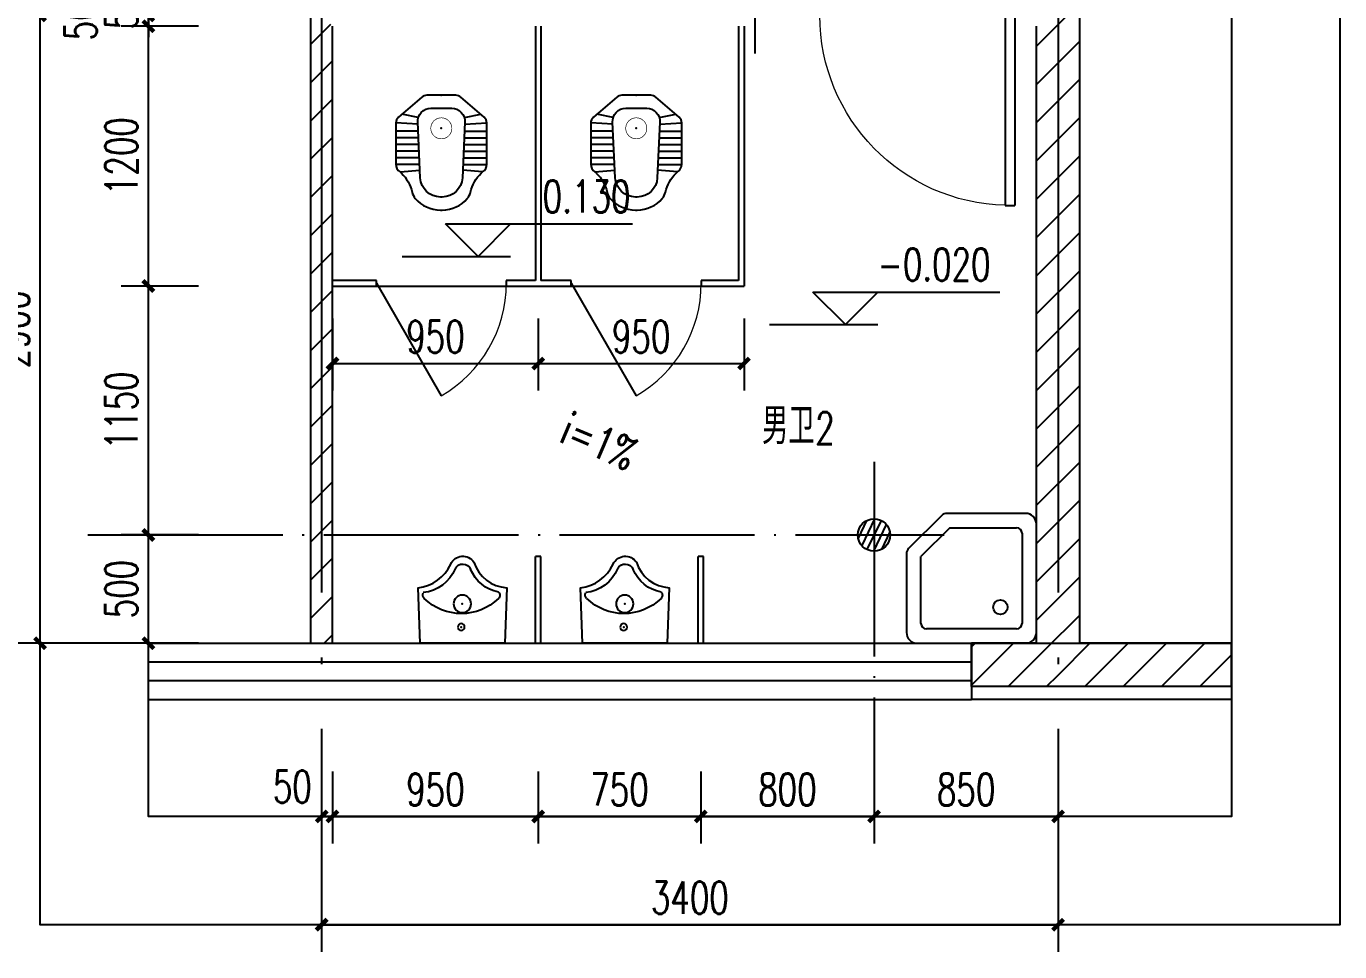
# Model space of a CAD drawing. Extents: x 409931 to 937299, y -508824 to 132289.
# Drawn here: x 617428 to 623491, y -198534 to -194259 of the extents above; entities that cross this region are included whole.
import ezdxf

# ---------------------------------------------------------------- set-up
doc = ezdxf.new("R2010")
doc.units = 0
doc.header["$LTSCALE"] = 1500
doc.header["$MEASUREMENT"] = 0
doc.linetypes.add('DOTE', pattern=[2.42, 2, -0.2, 0.02, -0.2])
doc.layers.get('Defpoints').update_dxf_attribs({"color": 252})
for name, color, linetype in [('07m', 36, 'Continuous'), ('A-Fur1(建筑厨卫洁具)', 136, 'Continuous'), ('A-Index(建筑索引线剖切号线)', 5, 'Continuous'), ('AXIS', 3, 'Continuous'), ('DIM_ELEV', 3, 'Continuous'), ('DIM_SYMB', 3, 'Continuous'), ('DOTE', 1, 'Continuous'), ('LVTRY', 6, 'Continuous'), ('PUB_DIM', 3, 'Continuous'), ('PUB_HATCH', 8, 'Continuous'), ('PUB_TEXT', 7, 'Continuous'), ('SURFACE', 6, 'Continuous'), ('WALL', 7, 'Continuous'), ('WINDOW', 4, 'Continuous'), ('洁具', 253, 'Continuous')]:
    doc.layers.add(name, color=color, linetype=linetype)
doc.layers.add('DIM_MODI', color=6, linetype='Continuous', plot=False)
doc.styles.add('_TCH_DIM', font='SIMPLEX', dxfattribs={"bigfont": 'GBCBIG'})
doc.styles.add('_TCH_DIM_T3', font='SIMPLEX', dxfattribs={"width": 0.705882, "bigfont": 'GBCBIG'})
doc.dimstyles.new('_TCH_ARCH&&50', dxfattribs={"dimtxt": 148.75, "dimasz": 50, "dimexe": 125, "dimexo": 150, "dimgap": 50, "dimtad": 1, "dimdec": 0, "dimzin": 0, "dimdsep": 46, "dimtxsty": '_TCH_DIM_T3', "dimblk": 'ARCHTICK', "dimcen": 0.09, "dimclrt": 7, "dimazin": 2, "dimtfac": 1, "dimtdec": 0, "dimtix": 1, "dimtmove": 2, "dimatfit": 3, "dimfxl": 0, "dimtolj": 1, "dimtzin": 0, "dimarcsym": 0})
pattern_1 = [(45, (0, 89.76), (-88.388383, 88.388383), [])]

# ---------------------------------------------------------------- blocks, each defined once
blk = doc.blocks.new('$lvtry$00000225')
at = {"color": 0}
blk.add_line((-180.9, -233.6), (-180.9, -233.6), dxfattribs=at)
blk.add_lwpolyline([(52.9, -374.4, -0.307493), (204.8, -256.5), (195.1, 0), (-195.1, 0), (-205.1, -255.8, -0.265776), (-54.3, -365.7, 0.591279)], format="xyb", close=True, dxfattribs=at)
for centre, radius in [((-5.6, -75), 15.8), ((-0.7, -182), 40.3)]:
    blk.add_circle(centre, radius, dxfattribs=at)
for centre, radius, start, end in [((-4.8, -381.5), 244.6, 45.41426, 134.58574), ((-160.6, -223.5), 22.7, 134.58574, 206.45735), ((-200.2, -411.9), 179.3, 22.29844, 83.80425), ((198.8, -407.2), 174, 100.56764, 157.70342), ((152.7, -221.8), 20.3, 314.58574, 45.41426), ((1.2, -326.2), 39.6, 206.43535, 337.70342)]:
    blk.add_arc(centre, radius, start, end, dxfattribs=at)
for p in [(-5.6, -75), (-0.7, -182)]:
    blk.add_point(p, dxfattribs=at)
blk = doc.blocks.new('$TCHSYS$APDOOR2D')
blk.add_line((0.5, 0), (0, 0.866))
at = {"lineweight": 13}
blk.add_arc((0.5, 0), 1, 120, 180, dxfattribs=at)
blk = doc.blocks.new('$lvtry$00000203')
at = {"color": 0}
for p, q in [((48.2, -60), (-48.2, -60)), ((-106.4, -102.8), (-181.9, -87.7)), ((106.4, -102.8), (181.9, -87.7)), ((-108.6, -133.5), (-210, -128)), ((-107.1, -165.6), (-210, -165.6)), ((-109.1, -123.9), (-97, -381.5)), ((97, -381.5), (109.1, -123.9)), ((107.1, -165.6), (210, -165.6)), ((108.6, -133.5), (210, -128)), ((-105.7, -196.5), (-210, -196.5)), ((-104.2, -227.4), (-210, -227.4)), ((104.2, -227.4), (210, -227.4)), ((105.7, -196.5), (210, -196.5)), ((-102.8, -258.3), (-210, -258.3)), ((-101.3, -289.2), (-210, -289.2)), ((101.3, -289.2), (210, -289.2)), ((102.8, -258.3), (210, -258.3)), ((-99.9, -320.1), (-210, -320.1)), ((-190.7, -354.4), (-98.7, -345.4)), ((190.7, -354.4), (98.7, -345.4)), ((99.9, -320.1), (210, -320.1)), ((-4.3, -470), (4.3, -470))]:
    blk.add_line(p, q, dxfattribs=at)
blk.add_lwpolyline([(184.4, -359.6, 0.139709), (134.8, -448, -0.12003), (120, -477, -0.218108), (4.3, -530), (-4.3, -530, -0.218108), (-120, -477, -0.12003), (-134.8, -448, 0.139709), (-184.4, -359.6, 0.046574), (-190.7, -354.4, -0.248797), (-210, -318.1), (-210, -128.3, -0.218491), (-197.5, -101.1), (-90.1, -8.7, -0.179479), (-66.7, 0), (66.7, 0, -0.179479), (90.1, -8.7), (197.5, -101.1, -0.218491), (210, -128.3), (210, -318.1, -0.248797), (190.7, -354.4, 0.046574)], format="xyb", close=True, dxfattribs=at)
at = {"color": 0, "const_width": 3}
blk.add_lwpolyline([(48.6, -152.7, 1), (-48.6, -152.7, 1)], format="xyb", close=True, dxfattribs=at)
at = {"color": 0}
for centre, radius, start, end in [((-48.2, -121), 61, 90, 182.693), ((48.2, -121), 61, 357.307, 90), ((-4.3, -377.2), 92.8, 182.693, 270), ((4.3, -377.2), 92.8, 270, 357.307)]:
    blk.add_arc(centre, radius, start, end, dxfattribs=at)
for p in [(0, 0), (0, -152.7)]:
    blk.add_point(p, dxfattribs=at)
blk = doc.blocks.new('_LV13')
at = {"color": 0}
for p, q in [((-0.495, 0.071), (-0.071, 0.495)), ((-0.465, -0.183), (0.183, 0.465)), ((-0.354, -0.354), (0.354, 0.354)), ((-0.183, -0.465), (0.465, 0.183)), ((0.071, -0.495), (0.495, -0.071))]:
    blk.add_line(p, q, dxfattribs=at)
blk.add_circle((0, 0), 0.5)
blk = doc.blocks.new('_ArchTick')
at = {"color": 0, "linetype": 'ByBlock', "const_width": 0.4}
blk.add_lwpolyline([(-0.5, -0.5), (0.5, 0.5)], dxfattribs=at)
blk = doc.blocks.new('*D153')
at = {"layer": 'Defpoints', "color": 0}
for p in [(618791.5, -197551), (622191.5, -197551), (622191.5, -198409)]:
    blk.add_point(p, dxfattribs=at)
at = {"layer": 'PUB_DIM', "color": 0, "lineweight": -2}
for p, q in [((618791.5, -197701), (618791.5, -198534)), ((622191.5, -197701), (622191.5, -198534)), ((618791.5, -198409), (622191.5, -198409))]:
    blk.add_line(p, q, dxfattribs=at)
at = {"layer": 'PUB_DIM', "color": 0, "lineweight": -2, "xscale": 50, "yscale": 50, "zscale": 50, "rotation": 180}
blk.add_blockref('_ArchTick', (618791.5, -198409), dxfattribs=at)
at = {"layer": 'PUB_DIM', "color": 0, "lineweight": -2, "xscale": 50, "yscale": 50, "zscale": 50}
blk.add_blockref('_ArchTick', (622191.5, -198409), dxfattribs=at)
at = {"layer": 'PUB_DIM', "color": 7, "insert": (620491.5, -198284.6), "char_height": 148.75, "attachment_point": 5, "style": '_TCH_DIM_T3'}
blk.add_mtext('\\A1;3400', dxfattribs=at)
blk = doc.blocks.new('*D154')
at = {"layer": 'Defpoints', "color": 0}
for p in [(621341.5, -197551), (622191.5, -197551), (622191.5, -197909)]:
    blk.add_point(p, dxfattribs=at)
at = {"layer": 'PUB_DIM', "color": 0, "lineweight": -2}
for p, q in [((621341.5, -197701), (621341.5, -198034)), ((622191.5, -197701), (622191.5, -198034)), ((621341.5, -197909), (622191.5, -197909))]:
    blk.add_line(p, q, dxfattribs=at)
at = {"layer": 'PUB_DIM', "color": 0, "lineweight": -2, "xscale": 50, "yscale": 50, "zscale": 50, "rotation": 180}
blk.add_blockref('_ArchTick', (621341.5, -197909), dxfattribs=at)
at = {"layer": 'PUB_DIM', "color": 0, "lineweight": -2, "xscale": 50, "yscale": 50, "zscale": 50}
blk.add_blockref('_ArchTick', (622191.5, -197909), dxfattribs=at)
at = {"layer": 'PUB_DIM', "color": 7, "insert": (621766.5, -197784.6), "char_height": 148.75, "attachment_point": 5, "style": '_TCH_DIM_T3'}
blk.add_mtext('\\A1;850', dxfattribs=at)
blk = doc.blocks.new('*D155')
at = {"layer": 'Defpoints', "color": 0}
for p in [(620541.5, -197551), (621341.5, -197551), (621341.5, -197909)]:
    blk.add_point(p, dxfattribs=at)
at = {"layer": 'PUB_DIM', "color": 0, "lineweight": -2}
for p, q in [((620541.5, -197701), (620541.5, -198034)), ((621341.5, -197701), (621341.5, -198034)), ((620541.5, -197909), (621341.5, -197909))]:
    blk.add_line(p, q, dxfattribs=at)
at = {"layer": 'PUB_DIM', "color": 0, "lineweight": -2, "xscale": 50, "yscale": 50, "zscale": 50, "rotation": 180}
blk.add_blockref('_ArchTick', (620541.5, -197909), dxfattribs=at)
at = {"layer": 'PUB_DIM', "color": 0, "lineweight": -2, "xscale": 50, "yscale": 50, "zscale": 50}
blk.add_blockref('_ArchTick', (621341.5, -197909), dxfattribs=at)
at = {"layer": 'PUB_DIM', "color": 7, "insert": (620941.5, -197784.6), "char_height": 148.75, "attachment_point": 5, "style": '_TCH_DIM_T3'}
blk.add_mtext('\\A1;800', dxfattribs=at)
blk = doc.blocks.new('*D156')
at = {"layer": 'Defpoints', "color": 0}
for p in [(619791.5, -197551), (620541.5, -197551), (620541.5, -197909)]:
    blk.add_point(p, dxfattribs=at)
at = {"layer": 'PUB_DIM', "color": 0, "lineweight": -2}
for p, q in [((619791.5, -197701), (619791.5, -198034)), ((620541.5, -197701), (620541.5, -198034)), ((619791.5, -197909), (620541.5, -197909))]:
    blk.add_line(p, q, dxfattribs=at)
at = {"layer": 'PUB_DIM', "color": 0, "lineweight": -2, "xscale": 50, "yscale": 50, "zscale": 50, "rotation": 180}
blk.add_blockref('_ArchTick', (619791.5, -197909), dxfattribs=at)
at = {"layer": 'PUB_DIM', "color": 0, "lineweight": -2, "xscale": 50, "yscale": 50, "zscale": 50}
blk.add_blockref('_ArchTick', (620541.5, -197909), dxfattribs=at)
at = {"layer": 'PUB_DIM', "color": 7, "insert": (620166.5, -197784.6), "char_height": 148.75, "attachment_point": 5, "style": '_TCH_DIM_T3'}
blk.add_mtext('\\A1;750', dxfattribs=at)
blk = doc.blocks.new('*D157')
at = {"layer": 'Defpoints', "color": 0}
for p in [(618841.5, -197551), (619791.5, -197551), (619791.5, -197909)]:
    blk.add_point(p, dxfattribs=at)
at = {"layer": 'PUB_DIM', "color": 0, "lineweight": -2}
for p, q in [((618841.5, -197701), (618841.5, -198034)), ((619791.5, -197701), (619791.5, -198034)), ((618841.5, -197909), (619791.5, -197909))]:
    blk.add_line(p, q, dxfattribs=at)
at = {"layer": 'PUB_DIM', "color": 0, "lineweight": -2, "xscale": 50, "yscale": 50, "zscale": 50, "rotation": 180}
blk.add_blockref('_ArchTick', (618841.5, -197909), dxfattribs=at)
at = {"layer": 'PUB_DIM', "color": 0, "lineweight": -2, "xscale": 50, "yscale": 50, "zscale": 50}
blk.add_blockref('_ArchTick', (619791.5, -197909), dxfattribs=at)
at = {"layer": 'PUB_DIM', "color": 7, "insert": (619316.5, -197784.6), "char_height": 148.75, "attachment_point": 5, "style": '_TCH_DIM_T3'}
blk.add_mtext('\\A1;950', dxfattribs=at)
blk = doc.blocks.new('*D158')
at = {"layer": 'Defpoints', "color": 0}
for p in [(618791.5, -197551), (618841.5, -197551), (618841.5, -197909)]:
    blk.add_point(p, dxfattribs=at)
at = {"layer": 'PUB_DIM', "color": 0, "lineweight": -2}
for p, q in [((618791.5, -197701), (618791.5, -198034)), ((618841.5, -197701), (618841.5, -198034)), ((618791.5, -197909), (618741.5, -197909)), ((618791.5, -197909), (618841.5, -197909)), ((618841.5, -197909), (618891.5, -197909))]:
    blk.add_line(p, q, dxfattribs=at)
at = {"layer": 'PUB_DIM', "color": 0, "lineweight": -2, "xscale": 50, "yscale": 50, "zscale": 50}
blk.add_blockref('_ArchTick', (618791.5, -197909), dxfattribs=at)
at = {"layer": 'PUB_DIM', "color": 0, "lineweight": -2, "xscale": 50, "yscale": 50, "zscale": 50, "rotation": 180}
blk.add_blockref('_ArchTick', (618841.5, -197909), dxfattribs=at)
at = {"layer": 'PUB_DIM', "color": 7, "insert": (618656.5, -197771.5), "char_height": 148.75, "attachment_point": 5, "style": '_TCH_DIM_T3'}
blk.add_mtext('\\A1;50', dxfattribs=at)
blk = doc.blocks.new('*D169')
at = {"layer": 'Defpoints', "color": 0}
for p in [(619791.5, -195459), (620741.5, -195459), (620741.5, -195817)]:
    blk.add_point(p, dxfattribs=at)
at = {"layer": 'PUB_DIM', "color": 0, "lineweight": -2}
for p, q in [((619791.5, -195609), (619791.5, -195942)), ((620741.5, -195609), (620741.5, -195942)), ((619791.5, -195817), (620741.5, -195817))]:
    blk.add_line(p, q, dxfattribs=at)
at = {"layer": 'PUB_DIM', "color": 0, "lineweight": -2, "xscale": 50, "yscale": 50, "zscale": 50, "rotation": 180}
blk.add_blockref('_ArchTick', (619791.5, -195817), dxfattribs=at)
at = {"layer": 'PUB_DIM', "color": 0, "lineweight": -2, "xscale": 50, "yscale": 50, "zscale": 50}
blk.add_blockref('_ArchTick', (620741.5, -195817), dxfattribs=at)
at = {"layer": 'PUB_DIM', "color": 7, "insert": (620266.5, -195692.6), "char_height": 148.75, "attachment_point": 5, "style": '_TCH_DIM_T3'}
blk.add_mtext('\\A1;950', dxfattribs=at)
blk = doc.blocks.new('*D170')
at = {"layer": 'Defpoints', "color": 0}
for p in [(618841.5, -195459), (619791.5, -195459), (619791.5, -195817)]:
    blk.add_point(p, dxfattribs=at)
at = {"layer": 'PUB_DIM', "color": 0, "lineweight": -2}
for p, q in [((618841.5, -195609), (618841.5, -195942)), ((619791.5, -195609), (619791.5, -195942)), ((618841.5, -195817), (619791.5, -195817))]:
    blk.add_line(p, q, dxfattribs=at)
at = {"layer": 'PUB_DIM', "color": 0, "lineweight": -2, "xscale": 50, "yscale": 50, "zscale": 50, "rotation": 180}
blk.add_blockref('_ArchTick', (618841.5, -195817), dxfattribs=at)
at = {"layer": 'PUB_DIM', "color": 0, "lineweight": -2, "xscale": 50, "yscale": 50, "zscale": 50}
blk.add_blockref('_ArchTick', (619791.5, -195817), dxfattribs=at)
at = {"layer": 'PUB_DIM', "color": 7, "insert": (619316.5, -195692.6), "char_height": 148.75, "attachment_point": 5, "style": '_TCH_DIM_T3'}
blk.add_mtext('\\A1;950', dxfattribs=at)
blk = doc.blocks.new('*D177')
at = {"layer": 'Defpoints', "color": 0}
for p in [(617991.5, -194159), (618373.5, -194159), (618373.5, -194209)]:
    blk.add_point(p, dxfattribs=at)
at = {"layer": 'PUB_DIM', "color": 0, "lineweight": -2}
for p, q in [((617991.5, -194159), (617991.5, -194109)), ((618223.5, -194159), (617866.5, -194159)), ((618223.5, -194209), (617866.5, -194209)), ((617991.5, -194209), (617991.5, -194159)), ((617991.5, -194209), (617991.5, -194259))]:
    blk.add_line(p, q, dxfattribs=at)
at = {"layer": 'PUB_DIM', "color": 0, "lineweight": -2, "xscale": 50, "yscale": 50, "zscale": 50}
for p, rotation in [((617991.5, -194159), 270), ((617991.5, -194209), 90)]:
    blk.add_blockref('_ArchTick', p, dxfattribs=dict(at, rotation=rotation))
at = {"layer": 'PUB_DIM', "color": 7, "insert": (617867.1, -194184), "char_height": 148.75, "attachment_point": 5, "rotation": 90, "style": '_TCH_DIM_T3'}
blk.add_mtext('\\A1;50', dxfattribs=at)
blk = doc.blocks.new('*D178')
at = {"layer": 'Defpoints', "color": 0}
for p in [(617991.5, -194209), (618373.5, -194209), (618373.5, -194259)]:
    blk.add_point(p, dxfattribs=at)
at = {"layer": 'PUB_DIM', "color": 0, "lineweight": -2}
for p, q in [((618223.5, -194209), (617866.5, -194209)), ((617991.5, -194209), (617991.5, -194159)), ((617991.5, -194259), (617991.5, -194209)), ((618223.5, -194259), (617866.5, -194259)), ((617991.5, -194259), (617991.5, -194309))]:
    blk.add_line(p, q, dxfattribs=at)
at = {"layer": 'PUB_DIM', "color": 0, "lineweight": -2, "xscale": 50, "yscale": 50, "zscale": 50}
for p, rotation in [((617991.5, -194209), 270), ((617991.5, -194259), 90)]:
    blk.add_blockref('_ArchTick', p, dxfattribs=dict(at, rotation=rotation))
at = {"layer": 'PUB_DIM', "color": 7, "insert": (617679, -194234), "char_height": 148.75, "attachment_point": 5, "rotation": 90, "style": '_TCH_DIM_T3'}
blk.add_mtext('\\A1;50', dxfattribs=at)
blk = doc.blocks.new('*D179')
at = {"layer": 'Defpoints', "color": 0}
for p in [(617991.5, -194259), (618373.5, -194259), (618373.5, -195459)]:
    blk.add_point(p, dxfattribs=at)
at = {"layer": 'PUB_DIM', "color": 0, "lineweight": -2}
for p, q in [((618223.5, -194259), (617866.5, -194259)), ((617991.5, -195459), (617991.5, -194259)), ((618223.5, -195459), (617866.5, -195459))]:
    blk.add_line(p, q, dxfattribs=at)
at = {"layer": 'PUB_DIM', "color": 0, "lineweight": -2, "xscale": 50, "yscale": 50, "zscale": 50}
for p, rotation in [((617991.5, -194259), 90), ((617991.5, -195459), 270)]:
    blk.add_blockref('_ArchTick', p, dxfattribs=dict(at, rotation=rotation))
at = {"layer": 'PUB_DIM', "color": 7, "insert": (617867.1, -194859), "char_height": 148.75, "attachment_point": 5, "rotation": 90, "style": '_TCH_DIM_T3'}
blk.add_mtext('\\A1;1200', dxfattribs=at)
blk = doc.blocks.new('*D180')
at = {"layer": 'Defpoints', "color": 0}
for p in [(617991.5, -195459), (618373.5, -195459), (618373.5, -196609)]:
    blk.add_point(p, dxfattribs=at)
at = {"layer": 'PUB_DIM', "color": 0, "lineweight": -2}
for p, q in [((618223.5, -195459), (617866.5, -195459)), ((617991.5, -196609), (617991.5, -195459)), ((618223.5, -196609), (617866.5, -196609))]:
    blk.add_line(p, q, dxfattribs=at)
at = {"layer": 'PUB_DIM', "color": 0, "lineweight": -2, "xscale": 50, "yscale": 50, "zscale": 50}
for p, rotation in [((617991.5, -195459), 90), ((617991.5, -196609), 270)]:
    blk.add_blockref('_ArchTick', p, dxfattribs=dict(at, rotation=rotation))
at = {"layer": 'PUB_DIM', "color": 7, "insert": (617867.1, -196034), "char_height": 148.75, "attachment_point": 5, "rotation": 90, "style": '_TCH_DIM_T3'}
blk.add_mtext('\\A1;1150', dxfattribs=at)
blk = doc.blocks.new('*D181')
at = {"layer": 'Defpoints', "color": 0}
for p in [(617991.5, -196609), (618373.5, -196609), (618373.5, -197109)]:
    blk.add_point(p, dxfattribs=at)
at = {"layer": 'PUB_DIM', "color": 0, "lineweight": -2}
for p, q in [((618223.5, -196609), (617866.5, -196609)), ((617991.5, -197109), (617991.5, -196609)), ((618223.5, -197109), (617866.5, -197109))]:
    blk.add_line(p, q, dxfattribs=at)
at = {"layer": 'PUB_DIM', "color": 0, "lineweight": -2, "xscale": 50, "yscale": 50, "zscale": 50}
for p, rotation in [((617991.5, -196609), 90), ((617991.5, -197109), 270)]:
    blk.add_blockref('_ArchTick', p, dxfattribs=dict(at, rotation=rotation))
at = {"layer": 'PUB_DIM', "color": 7, "insert": (617867.1, -196859), "char_height": 148.75, "attachment_point": 5, "rotation": 90, "style": '_TCH_DIM_T3'}
blk.add_mtext('\\A1;500', dxfattribs=at)
blk = doc.blocks.new('*D184')
at = {"layer": 'Defpoints', "color": 0}
for p in [(617491.5, -194209), (617991.5, -194209), (617991.5, -197109)]:
    blk.add_point(p, dxfattribs=at)
at = {"layer": 'PUB_DIM', "color": 0, "lineweight": -2}
for p, q in [((617841.5, -194209), (617366.5, -194209)), ((617491.5, -197109), (617491.5, -194209)), ((617841.5, -197109), (617366.5, -197109))]:
    blk.add_line(p, q, dxfattribs=at)
at = {"layer": 'PUB_DIM', "color": 0, "lineweight": -2, "xscale": 50, "yscale": 50, "zscale": 50}
for p, rotation in [((617491.5, -194209), 90), ((617491.5, -197109), 270)]:
    blk.add_blockref('_ArchTick', p, dxfattribs=dict(at, rotation=rotation))
at = {"layer": 'PUB_DIM', "color": 7, "insert": (617367.1, -195659), "char_height": 148.75, "attachment_point": 5, "rotation": 90, "style": '_TCH_DIM_T3'}
blk.add_mtext('\\A1;2900', dxfattribs=at)
blk = doc.blocks.new('$DorLib2D$00000001')
for p, q in [((0.45, 0.975), (0.5, 0.975)), ((0.45, 0), (0.45, 0.975)), ((0.5, 0), (0.5, 0.975)), ((0.5, 0), (0.45, 0))]:
    blk.add_line(p, q)
at = {"lineweight": 13}
blk.add_arc((0.475, 0), 0.975, 91.46928, 180, dxfattribs=at)
blk = doc.blocks.new('$plan$00003723')
at = {"layer": '洁具'}
for p, q in [((66.7, -508.3), (66.7, -91.7)), ((91.7, -66.7), (508.3, -66.7)), ((533.3, -91.7), (533.3, -400)), ((400, -533.3), (533.3, -400)), ((400, -533.3), (91.7, -533.3))]:
    blk.add_line(p, q, dxfattribs=at)
blk.add_lwpolyline([(590.3, -437.4, 0.198681), (600, -413.8), (600, -50, 0.414214), (550, 0), (50, 0, 0.414214), (0, -50), (0, -550, 0.414214), (50, -600), (413.8, -600, 0.198681), (437.4, -590.3)], format="xyb", close=True, dxfattribs=at)
blk.add_circle((166.7, -166.7), 33.3, dxfattribs=at)
for centre, start, end in [((91.7, -91.7), 90, 180), ((508.3, -91.7), 0, 90), ((91.7, -508.3), 180, 270)]:
    blk.add_arc(centre, 25, start, end, dxfattribs=at)

msp = doc.modelspace()

# ---------------------------------------------------------------- hatches: boundary and pattern name
at = {"layer": 'PUB_HATCH'}
h = msp.add_hatch(dxfattribs=at)
h.set_pattern_fill('普通砖', color=256, scale=50, style=0)
h.set_pattern_definition(pattern_1)
h.paths.add_polyline_path([(618841.5, -197109), (618841.5, -194259), (618808.2, -194209), (618741.5, -194209), (618741.5, -197109)])
h = msp.add_hatch(dxfattribs=at)
h.set_pattern_fill('普通砖', color=256, scale=50, style=0)
h.set_pattern_definition(pattern_1)
h.paths.add_polyline_path([(622191.5, -197175.7), (622291.5, -197109), (622291.5, -194209), (622158.2, -194209), (622091.5, -194259), (622091.5, -197109)])
h = msp.add_hatch(dxfattribs=at)
h.set_pattern_fill('普通砖', color=256, scale=50, style=0)
h.set_pattern_definition(pattern_1)
h.paths.add_polyline_path([(622191.5, -197175.7), (622091.5, -197109), (621791.5, -197109), (621791.5, -197309), (622191.5, -197309)])
h = msp.add_hatch(dxfattribs=at)
h.set_pattern_fill('普通砖', color=256, scale=50, style=0)
h.set_pattern_definition(pattern_1)
h.paths.add_polyline_path([(622991.5, -197109), (622291.5, -197109), (622191.5, -197175.7), (622191.5, -197309), (622991.5, -197309)])

# ---------------------------------------------------------------- linework, layer by layer
at = {"extrusion": (0, 0, -1)}
msp.add_line((621791.5, -197109), (621791.5, -197369), dxfattribs=at)
at = {"layer": 'A-Fur1(建筑厨卫洁具)'}
for p, q in [((619779, -194259), (619779, -195434)), ((619804, -194259), (619804, -195434)), ((620716.5, -194259), (620716.5, -195434)), ((620741.5, -194259), (620741.5, -195459)), ((619044, -195434), (618841.5, -195434)), ((618841.5, -195459), (620741.5, -195459)), ((619044, -195459), (619044, -195434)), ((619779, -195434), (619644, -195434)), ((619644, -195434), (619644, -195459)), ((619944, -195434), (619804, -195434)), ((619944, -195459), (619944, -195434)), ((620716.5, -195434), (620544, -195434)), ((620544, -195434), (620544, -195459)), ((619779, -197109), (619779, -196709)), ((619804, -196709), (619779, -196709)), ((619804, -197109), (619804, -196709)), ((620529, -197109), (620529, -196709)), ((620554, -196709), (620529, -196709)), ((620554, -197109), (620554, -196709))]:
    msp.add_line(p, q, dxfattribs=at)
at = {"layer": 'A-Index(建筑索引线剖切号线)', "linetype": 'DOTE', "ltscale": 0.3}
for p, q in [((621341.5, -196270.5), (621341.5, -198024)), ((617712, -196609), (621664.7, -196609))]:
    msp.add_line(p, q, dxfattribs=at)
at = {"layer": 'AXIS'}
msp.add_line((617942.2, -197109), (617134.2, -197109), dxfattribs=at)
at = {"layer": 'Defpoints'}
for points in [[(617491.5, -189745), (623491.5, -189745), (623491.5, -198409), (617491.5, -198409)], [(617991.5, -190245), (622991.5, -190245), (622991.5, -197909), (617991.5, -197909)]]:
    msp.add_lwpolyline(points, close=True, dxfattribs=at)
at = {"layer": 'DIM_ELEV'}
for p, q in [((619514, -195322), (619364, -195172)), ((619364, -195172), (620227, -195172)), ((619514, -195322), (619664, -195172)), ((619164, -195322), (619664, -195322)), ((621209.6, -195636.7), (621059.6, -195486.7)), ((621059.6, -195486.7), (621922.6, -195486.7)), ((621209.6, -195636.7), (621359.6, -195486.7)), ((620859.6, -195636.7), (621359.6, -195636.7))]:
    msp.add_line(p, q, dxfattribs=at)
at = {"layer": 'DIM_SYMB'}
msp.add_lwpolyline([(619717.9, -196163.1, 0, 0, 0), (620179.2, -196360.9, 40, 0, 0), (620317.1, -196420, 0, 0, 0)], format="xyseb", dxfattribs=at)
at = {"layer": 'DOTE', "color": 1, "linetype": 'DOTE'}
for p, q in [((618791.5, -190245), (618791.5, -197909)), ((620791.5, -190245), (620791.5, -194385.3)), ((622191.5, -190245), (622191.5, -197909)), ((617991.5, -197109), (622991.5, -197109))]:
    msp.add_line(p, q, dxfattribs=at)
at = {"layer": 'SURFACE'}
for p, q in [((622191.5, -197369), (621791.5, -197369)), ((622991.5, -197369), (622191.5, -197369))]:
    msp.add_line(p, q, dxfattribs=at)
at = {"layer": 'WALL'}
for p, q in [((618741.5, -197109), (618741.5, -194209)), ((622291.5, -197109), (622291.5, -194209)), ((618841.5, -197109), (618841.5, -194259)), ((622091.5, -197109), (622091.5, -194259)), ((618741.5, -197109), (618841.5, -197109)), ((622091.5, -197109), (621791.5, -197109)), ((621791.5, -197309), (621791.5, -197109)), ((622991.5, -197109), (622291.5, -197109)), ((622991.5, -197309), (622991.5, -197109)), ((622191.5, -197309), (621791.5, -197309)), ((622991.5, -197309), (622191.5, -197309))]:
    msp.add_line(p, q, dxfattribs=at)
at = {"layer": 'WINDOW', "extrusion": (0, 0, -1)}
for p, q in [((617991.5, -197109), (621791.5, -197109)), ((621791.5, -197195.7), (617991.5, -197195.7)), ((621791.5, -197282.4), (617991.5, -197282.4)), ((617991.5, -197369), (621791.5, -197369))]:
    msp.add_line(p, q, dxfattribs=at)

# ---------------------------------------------------------------- block references
at = {"layer": 'A-Fur1(建筑厨卫洁具)', "xscale": -1}
for p in [(619344, -194577.8), (620244, -194577.8)]:
    msp.add_blockref('$lvtry$00000203', p, dxfattribs=at)
at = {"layer": 'A-Fur1(建筑厨卫洁具)', "xscale": -600, "yscale": -600, "zscale": 25}
for p in [(619344, -195446.5), (620244, -195446.5)]:
    msp.add_blockref('$TCHSYS$APDOOR2D', p, dxfattribs=at)
at = {"layer": 'A-Fur1(建筑厨卫洁具)', "yscale": -1}
for p in [(619441.5, -197109), (620191.5, -197109)]:
    msp.add_blockref('$lvtry$00000225', p, dxfattribs=at)
at = {"layer": 'DIM_MODI', "rotation": 180}
msp.add_blockref('$plan$00003723', (622091.5, -197109), dxfattribs=at)
at = {"layer": 'LVTRY', "xscale": 150.0000000000398, "yscale": 150, "zscale": 150.0000000000398, "rotation": 199.3272004627703}
msp.add_blockref('_LV13', (621341.5, -196609), dxfattribs=at)
at = {"layer": 'WINDOW', "xscale": -900, "yscale": 900, "zscale": -900, "rotation": 180.0000000037591}
msp.add_blockref('$DorLib2D$00000001', (621541.5, -194209), dxfattribs=at)

# ---------------------------------------------------------------- texts
at = {"layer": '07m', "color": 2, "style": '_TCH_DIM'}
msp.add_text('男卫', height=168.79, dxfattribs=at).set_placement((620824.4, -196189.7))
at = {"layer": '07m', "color": 2, "style": '_TCH_DIM', "width": 0.705882}
msp.add_text('2', height=148.8, dxfattribs=at).set_placement((621070.1, -196189.7))
at = {"layer": 'PUB_TEXT', "style": '_TCH_DIM', "width": 0.705882}
for s, p in [('0.130', (619812, -195119.5)), ('-0.020', (621357.6, -195434.2))]:
    msp.add_text(s, height=148.75, dxfattribs=at).set_placement(p)
msp.add_text('i=1%', height=148.75, rotation=336.79507, dxfattribs=at).set_placement((619881.9, -196176.3))

# ---------------------------------------------------------------- dimensions: what is measured, and where the dimension line sits
at = {"layer": 'PUB_DIM'}
for p1, p2, distance, picture, middle in [((618373.5, -194209), (618373.5, -194159), 382, '*D177', (617867.1, -194184)), ((617991.5, -197109), (617991.5, -194209), 500, '*D184', (617367.1, -195659)), ((618373.5, -195459), (618373.5, -194259), 382, '*D179', (617867.1, -194859)), ((618373.5, -196609), (618373.5, -195459), 382, '*D180', (617867.1, -196034)), ((618841.5, -195459), (619791.5, -195459), -358, '*D170', (619316.5, -195692.6)), ((619791.5, -195459), (620741.5, -195459), -358, '*D169', (620266.5, -195692.6)), ((618373.5, -197109), (618373.5, -196609), 382, '*D181', (617867.1, -196859)), ((618791.5, -197551), (622191.5, -197551), -858, '*D153', (620491.5, -198284.6)), ((618841.5, -197551), (619791.5, -197551), -358, '*D157', (619316.5, -197784.6)), ((619791.5, -197551), (620541.5, -197551), -358, '*D156', (620166.5, -197784.6)), ((620541.5, -197551), (621341.5, -197551), -358, '*D155', (620941.5, -197784.6)), ((621341.5, -197551), (622191.5, -197551), -358, '*D154', (621766.5, -197784.6))]:
    dim = msp.add_aligned_dim(p1=p1, p2=p2, distance=distance, dimstyle='_TCH_ARCH&&50', dxfattribs=at)
    dim.commit()
    dim.dimension.update_dxf_attribs({"geometry": picture, "text_midpoint": middle})
for base, p1, p2, angle, picture, middle in [((617991.5, -194209), (618373.5, -194259), (618373.5, -194209), 90, '*D178', (617679, -194234)), ((618841.5, -197909), (618791.5, -197551), (618841.5, -197551), 360, '*D158', (618656.5, -197771.5))]:
    dim = msp.add_linear_dim(base=base, p1=p1, p2=p2, angle=angle, dimstyle='_TCH_ARCH&&50', dxfattribs=at)
    dim.commit()
    dim.dimension.update_dxf_attribs({"geometry": picture, "text_midpoint": middle, "dimtype": 129})

doc.saveas('drawing.dxf')
